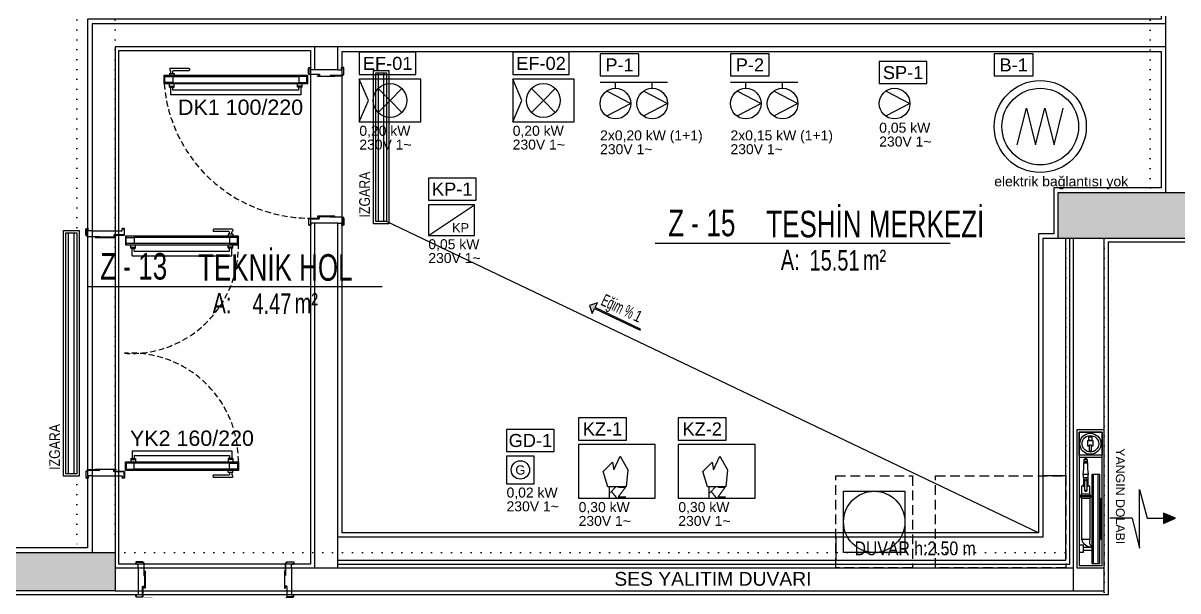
# Model space of a CAD drawing. Header units: inches. Extents: x 21 to 32698, y 13 to 3712.
# Drawn here: x 3937 to 4690, y 1862 to 2233 of the extents above; entities that cross this region are included whole.
import ezdxf
from ezdxf.enums import TextEntityAlignment as Align

# ---------------------------------------------------------------- set-up
doc = ezdxf.new("R2010")
doc.units = ezdxf.units.IN
doc.header["$MEASUREMENT"] = 0
doc.set_wipeout_variables(frame=1)
for name, pattern in [('( Hidden )', [0.375, 0.25, -0.125]), ('DOT', [6.35, 0, -6.35]), ('HIDDEN', [9.525, 6.35, -3.175])]:
    doc.linetypes.add(name, pattern=pattern)
for name, color, linetype in [('MEK-ELK-ETIKET', 7, 'Continuous'), ('MEK-ELK-GUC', 6, 'Continuous'), ('MEK-ELK-HVL', 3, 'Continuous'), ('MEK-ELK-ISITMA', 1, 'Continuous'), ('MEK-ELK-SIHHI', 140, 'Continuous')]:
    doc.layers.add(name, color=color, linetype=linetype)
for name, color, linetype, lineweight in [('Z_MİM_-KM-AREA-IDEN', 8, 'Continuous', 25), ('Z_MİM_-KM-BEAM-RAY', 8, 'DOT', 25), ('Z_MİM_-KM-CERAMIC-09', 8, 'Continuous', 25), ('Z_MİM_-KM-DOOR', 8, 'Continuous', 25), ('Z_MİM_-KM-DOOR-FRAM', 8, 'Continuous', 25), ('Z_MİM_-KM-DOOR-IDEN', 8, 'Continuous', 25), ('Z_MİM_-KM-DRAINER', 8, 'Continuous', 25), ('Z_MİM_-KM-FIRE-CABINET', 8, 'Continuous', 25), ('Z_MİM_-KM-Gor-25', 8, 'Continuous', 25), ('Z_MİM_-KM-IRON-05', 8, 'Continuous', 25), ('Z_MİM_-KM-IZO-THERMAL-ROCKWOOL', 8, 'BATTING', 25), ('Z_MİM_-KM-PATTERN-00', 8, 'Continuous', 25), ('Z_MİM_-KM-PATTERN-STRC', 8, 'Continuous', 25), ('Z_MİM_-KM-SHAFT', 8, 'Continuous', 25), ('Z_MİM_-KM-Silik tarama', 8, 'Continuous', 25), ('Z_MİM_-KM-STRC-CONCRETE', 8, 'Continuous', 25), ('Z_MİM_-KM-TEXT', 8, 'Continuous', 25), ('Z_MİM_-KM-TEXT-DETAIL', 8, 'Continuous', 25), ('Z_MİM_-KM-TEXT-DETL', 8, 'Continuous', 25), ('Z_MİM_-KM-WALL', 8, 'Continuous', 25), ('Z_MİM_-KM-WALL-PL', 8, 'Continuous', 25), ('Z_MİM_-KM-WALL-PLASTER', 8, 'Continuous', 25), ('Z_MİM_00', 8, 'Continuous', 25)]:
    doc.layers.add(name, color=color, linetype=linetype, lineweight=lineweight)
doc.layers.add('Z_MİM_-KM-WIPEOUT', color=8, linetype='Continuous', lineweight=25, plot=False)
doc.styles.add('-KM-OLCU', font='ARIALN.TTF')
doc.styles.add('AA', font='arial.ttf', dxfattribs={"height": 12})
doc.styles.add('Arial Narrow', font='ARIALN.TTF', dxfattribs={"height": 8})
doc.styles.add('Arial_4', font='arial.ttf', dxfattribs={"height": 10})
doc.styles.add('KAPI PENCERE YAZI 100', font='swiss.ttf', dxfattribs={"width": 0.7, "height": 12.5})
doc.styles.add('MAH', font='arial.ttf', dxfattribs={"width": 0.8, "height": 17.5})
doc.styles.add('MEK_ELK', font='arial.ttf')
doc.styles.add('STYLE1', font='arial.ttf', dxfattribs={"height": 1})
doc.linetypes.add('BATTING', pattern='A,0.00254,-2.54,[134,ltypeshp.shx,S=2.54,R=0,X=-2.54,Y=0],-5.08,[134,ltypeshp.shx,S=2.54,R=180,X=2.54,Y=0],-2.54', length=10.16254)
doc.linetypes.add('TRACKS', pattern='A,0.15,[130,ltypeshp.shx,S=0.25,R=0,X=0,Y=0],0.15', length=0.3)

# ---------------------------------------------------------------- blocks, each defined once
blk = doc.blocks.new('-KM_Kolon_ZK')
at = {"layer": 'Z_MİM_-KM-PATTERN-STRC'}
for points in [[(1280, 1140), (1365, 1140), (1365, 1110), (1280, 1110)], [(515, 905), (665, 905), (665, 880), (515, 880)]]:
    blk.add_hatch(color=256, dxfattribs=at).paths.add_polyline_path(points, flags=0)
at = {"layer": 'Z_MİM_-KM-STRC-CONCRETE'}
for points in [[(1280, 1140), (1365, 1140), (1365, 1110), (1280, 1110)], [(515, 905), (665, 905), (665, 880), (515, 880)]]:
    blk.add_lwpolyline(points, close=True, dxfattribs=at)
blk = doc.blocks.new('*U142')
at = {"layer": 'Z_MİM_-KM-IRON-05'}
for p, q in [((-47.7, 98.8), (-47.7, 31.44)), ((-43.6, 98.8), (-43.6, 31.44)), ((99.5, 98.8), (99.5, 31.44)), ((103.6, 98.8), (103.6, 31.44)), ((-52.98, 95.27), (-52.98, 83.19)), ((-52.58, 95.67), (-51.92, 95.67)), ((-51.52, 93.16), (-51.52, 83.16)), ((-49.7, 94.93), (-51.12, 94.93)), ((-49.7, 95.74), (-48.4, 95.74)), ((-49.7, 95.74), (-49.7, 92.72)), ((-49.7, 92.72), (-48.4, 92.72)), ((-41.4, 95.74), (-42.9, 95.74)), ((-41.4, 92.72), (-42.9, 92.72)), ((-41.4, 95.74), (-41.4, 92.72)), ((-40.59, 95.74), (-41.3, 95.74)), ((-40.59, 92.72), (-41.29, 92.72)), ((-40.59, 95.74), (-40.59, 92.72)), ((-35.7, 95), (-40.59, 95)), ((-38.7, 93.6), (-40.59, 93.6)), ((-38.7, 31.4), (-38.7, 93.6)), ((-35.7, 30), (-35.7, 95)), ((91.6, 30), (91.6, 95)), ((91.6, 95), (96.49, 95)), ((94.6, 31.4), (94.6, 93.6)), ((94.6, 93.6), (96.49, 93.6)), ((96.49, 95.74), (96.49, 92.72)), ((96.49, 95.74), (97.2, 95.74)), ((96.49, 92.72), (97.19, 92.72)), ((97.3, 95.74), (97.3, 92.72)), ((97.3, 95.74), (98.8, 95.74)), ((97.3, 92.72), (98.8, 92.72)), ((105.6, 95.74), (104.3, 95.74)), ((105.6, 92.72), (104.3, 92.72)), ((105.6, 95.74), (105.6, 92.72)), ((105.6, 94.93), (107.02, 94.93)), ((107.41, 93.16), (107.41, 83.16)), ((108.48, 95.67), (107.81, 95.67)), ((108.88, 95.27), (108.88, 83.19)), ((-52.58, 82.79), (-51.92, 82.79)), ((108.48, 82.79), (107.81, 82.79)), ((-41.4, 32.28), (-42.9, 32.28)), ((-41.4, 29.26), (-41.4, 32.28)), ((-40.59, 32.28), (-41.29, 32.28)), ((-40.59, 29.26), (-40.59, 32.28)), ((-38.7, 31.4), (-40.59, 31.4)), ((94.6, 31.4), (96.49, 31.4)), ((96.49, 29.26), (96.49, 32.28)), ((96.49, 32.28), (97.19, 32.28)), ((97.3, 29.26), (97.3, 32.28)), ((97.3, 32.28), (98.8, 32.28)), ((-41.4, 29.26), (-42.9, 29.26)), ((-40.59, 29.26), (-41.3, 29.26)), ((-35.7, 30), (-40.59, 30)), ((91.6, 30), (96.49, 30)), ((96.49, 29.26), (97.2, 29.26)), ((97.3, 29.26), (98.8, 29.26))]:
    blk.add_line(p, q, dxfattribs=at)
for points in [[(-43.6, 93.56), (-43.6, 98.8), (-47.7, 98.8), (-47.7, 93.56)], [(99.5, 93.56), (99.5, 98.8), (103.6, 98.8), (103.6, 93.56)]]:
    blk.add_lwpolyline(points, close=True, dxfattribs=at)
for points in [[(-49.7, 93.53), (-51.12, 93.53, 0.392814), (-51.52, 93.16)], [(105.6, 93.53), (107.02, 93.53, -0.392814), (107.41, 93.16)]]:
    blk.add_lwpolyline(points, format="xyb", dxfattribs=at)
for centre, start, end in [((-52.58, 95.27), 90, 180), ((-51.92, 95.27), 4.21769, 90), ((-51.12, 95.33), 184.21769, 270), ((107.02, 95.33), 270, 355.78231), ((107.81, 95.27), 90, 175.78231), ((108.48, 95.27), 0, 90), ((-52.58, 83.19), 180, 270), ((-51.92, 83.19), 270, 355.78231), ((107.81, 83.19), 184.21769, 270), ((108.48, 83.19), 270, 0)]:
    blk.add_arc(centre, 0.4, start, end, dxfattribs=at)
at = {"layer": 'Z_MİM_-KM-DOOR-IDEN', "color": 7, "insert": (88.48, 28.66, 0), "char_height": 10, "width": 89.0583, "attachment_point": 7, "rotation": 90, "style": 'STYLE1'}
blk.add_mtext('YK2 160/220', dxfattribs=at)
blk.add_wipeout([(-52.05, 24.1), (107.95, 24.1), (107.95, 0.87), (-52.05, 0.87)])
at = {"layer": 'Z_MİM_-KM-DOOR'}
for points in [[(-47.85, 19.1, -1.015743), (-47.75, 19.1), (-47.75, 6.17, -1.000002), (-47.85, 6.17), (-47.85, 7.22), (-48.05, 7.22), (-48.05, 6.12, 0.414214), (-47.85, 5.92), (-47.75, 5.92, 0.414214), (-47.55, 6.12), (-47.55, 19.15, 0.414214), (-47.75, 19.35), (-47.85, 19.35, 0.414214), (-48.05, 19.15), (-48.05, 18.35, -0.414214), (-48.15, 18.25), (-48.95, 18.25, -0.414214), (-49.05, 18.35), (-49.05, 24.75, 0.414214), (-49.35, 25.05), (-53.15, 25.05, 0.414214), (-53.55, 24.65), (-53.55, 23.55), (-53.35, 23.55), (-53.35, 24.65, -0.414214), (-53.15, 24.85), (-49.35, 24.85, -0.414214), (-49.25, 24.75), (-49.25, 18.35, 0.414214), (-48.95, 18.05), (-48.15, 18.05, 0.414214), (-47.85, 18.35)], [(103.75, 19.1, 1.015743), (103.65, 19.1), (103.65, 6.17, 1.000002), (103.75, 6.17), (103.75, 7.22), (103.95, 7.22), (103.95, 6.12, -0.414214), (103.75, 5.92), (103.65, 5.92, -0.414214), (103.45, 6.12), (103.45, 19.15, -0.414214), (103.65, 19.35), (103.75, 19.35, -0.414214), (103.95, 19.15), (103.95, 18.35, 0.414214), (104.05, 18.25), (104.85, 18.25, 0.414214), (104.95, 18.35), (104.95, 24.75, -0.414214), (105.25, 25.05), (109.05, 25.05, -0.414214), (109.45, 24.65), (109.45, 23.55), (109.25, 23.55), (109.25, 24.65, 0.414214), (109.05, 24.85), (105.25, 24.85, 0.414214), (105.15, 24.75), (105.15, 18.35, -0.414214), (104.85, 18.05), (104.05, 18.05, -0.414214), (103.75, 18.35)]]:
    blk.add_lwpolyline(points, format="xyb", close=True, dxfattribs=at)
for points in [[(-48.25, 8.92), (-48.05, 8.92), (-48.05, 0.92), (-49.05, -0.08), (-53.15, -0.08, -0.414214), (-53.55, 0.32), (-53.55, 1.42), (-53.35, 1.42), (-53.35, 0.32, 0.414214), (-53.15, 0.12), (-49.13, 0.12), (-48.25, 1.01), (-48.25, 8.92)], [(104.15, 8.92), (103.95, 8.92), (103.95, 0.92), (104.95, -0.08), (109.05, -0.08, 0.414214), (109.45, 0.32), (109.45, 1.42), (109.25, 1.42), (109.25, 0.32, -0.414214), (109.05, 0.12), (105.03, 0.12), (104.15, 1.01), (104.15, 8.92)]]:
    blk.add_lwpolyline(points, format="xyb", dxfattribs=at)
at = {"layer": 'Z_MİM_-KM-DOOR-FRAM', "linetype": '( Hidden )', "ltscale": 15}
for centre, start, end in [((-41.87, 29.35), 356.47201, 90.84203), ((97.77, 29.35), 89.15797, 183.52799)]:
    blk.add_arc(centre, 69.95, start, end, dxfattribs=at)
at = {"layer": 'Z_MİM_-KM-IRON-05'}
for p, q in [((-43.1, 26.2), (-48.2, 26.2)), ((99, 26.2), (104.1, 26.2))]:
    blk.add_line(p, q, dxfattribs=at)
for points in [[(-48.4, 99.3), (-48.4, 25.7), (-42.9, 25.7), (-42.9, 99.3)], [(104.3, 99.3), (104.3, 25.7), (98.8, 25.7), (98.8, 99.3)], [(-43.6, 31.44), (-43.6, 26.2), (-47.7, 26.2), (-47.7, 31.44)], [(99.5, 31.44), (99.5, 26.2), (103.6, 26.2), (103.6, 31.44)]]:
    blk.add_lwpolyline(points, close=True, dxfattribs=at)
at = {"layer": 'Z_MİM_-KM-WALL'}
for p, q in [((-52.05, 3.92), (-52.05, 21.05)), ((107.95, 3.92), (107.95, 21.05))]:
    blk.add_line(p, q, dxfattribs=at)
at = {"layer": 'Z_MİM_-KM-WALL-PLASTER'}
for points in [[(-52.05, 21.05), (-52.05, 23.55), (-53.45, 23.55)], [(107.95, 21.05), (107.95, 23.55), (109.35, 23.55)], [(-52.05, 3.92), (-52.05, 1.42), (-53.45, 1.42)], [(107.95, 3.92), (107.95, 1.42), (109.35, 1.42)]]:
    blk.add_lwpolyline(points, dxfattribs=at)
blk = doc.blocks.new('*U155')
at = {"layer": 'Z_MİM_-KM-IRON-05'}
for p, q in [((12.3, -91.7), (12.3, -4.34)), ((16.4, -91.7), (16.4, -4.34)), ((18.6, -2.16), (17.1, -2.16)), ((18.6, -5.19), (17.1, -5.19)), ((18.6, -2.16), (18.6, -5.19)), ((19.41, -2.16), (18.7, -2.16)), ((19.41, -5.19), (18.71, -5.19)), ((19.41, -2.16), (19.41, -5.19)), ((24.3, -2.9), (19.41, -2.9)), ((21.3, -4.3), (19.41, -4.3)), ((21.3, -4.3), (21.3, -86.5)), ((24.3, -2.9), (24.3, -87.9)), ((7.02, -88.17), (7.02, -76.09)), ((7.42, -75.69), (8.08, -75.69)), ((8.48, -86.06), (8.48, -76.06)), ((7.42, -88.57), (8.08, -88.57)), ((10.3, -87.83), (8.88, -87.83)), ((10.3, -85.62), (11.6, -85.62)), ((10.3, -88.64), (10.3, -85.62)), ((10.3, -88.64), (11.6, -88.64)), ((18.6, -85.62), (17.1, -85.62)), ((18.6, -88.64), (17.1, -88.64)), ((18.6, -88.64), (18.6, -85.62)), ((19.41, -88.64), (18.7, -88.64)), ((19.41, -85.62), (18.71, -85.62)), ((19.41, -88.64), (19.41, -85.62)), ((21.3, -86.5), (19.41, -86.5)), ((24.3, -87.9), (19.41, -87.9)), ((16.9, -91.7), (11.8, -91.7))]:
    blk.add_line(p, q, dxfattribs=at)
blk.add_lwpolyline([(10.3, -86.43), (8.88, -86.43, -0.392814), (8.48, -86.06)], format="xyb", dxfattribs=at)
for points in [[(16.4, -86.46), (16.4, -91.7), (12.3, -91.7), (12.3, -86.46)], [(16.34, -86.52), (16.34, -91.64), (12.36, -91.64), (12.36, -86.52)]]:
    blk.add_lwpolyline(points, close=True, dxfattribs=at)
for centre, start, end in [((7.42, -76.09), 90, 180), ((8.08, -76.09), 4.21769, 90), ((7.42, -88.17), 180, 270), ((8.08, -88.17), 270, 355.78231), ((8.88, -88.23), 90, 175.78231)]:
    blk.add_arc(centre, 0.4, start, end, dxfattribs=at)
at = {"layer": 'Z_MİM_-KM-DOOR-IDEN', "color": 7, "insert": (27.42, -1.56, 0), "char_height": 10, "width": 89.9901, "attachment_point": 3, "rotation": 90, "style": 'STYLE1'}
blk.add_mtext('DK1 100/220', dxfattribs=at)
blk.add_wipeout([(107.95, 3), (7.95, 3), (7.95, 24.1), (107.95, 24.1)])
at = {"layer": 'Z_MİM_-KM-DOOR'}
for points in [[(11.75, 16.05), (11.95, 16.05), (11.95, 24.05), (10.95, 25.05), (6.85, 25.05, 0.414214), (6.45, 24.65), (6.45, 23.55), (6.65, 23.55), (6.65, 24.65, -0.414214), (6.85, 24.85), (10.87, 24.85), (11.75, 23.97), (11.75, 16.05)], [(104.15, 16.05), (103.95, 16.05), (103.95, 24.05), (104.95, 25.05), (109.05, 25.05, -0.414214), (109.45, 24.65), (109.45, 23.55), (109.25, 23.55), (109.25, 24.65, 0.414214), (109.05, 24.85), (105.03, 24.85), (104.15, 23.97), (104.15, 16.05)]]:
    blk.add_lwpolyline(points, format="xyb", dxfattribs=at)
for points in [[(12.15, 8, 1.015743), (12.25, 8), (12.25, 18.8, 1.000002), (12.15, 18.8), (12.15, 17.75), (11.95, 17.75), (11.95, 18.85, -0.414214), (12.15, 19.05), (12.25, 19.05, -0.414214), (12.45, 18.85), (12.45, 7.95, -0.414214), (12.25, 7.75), (12.15, 7.75, -0.414214), (11.95, 7.95), (11.95, 8.75, 0.414214), (11.85, 8.85), (11.05, 8.85, 0.414214), (10.95, 8.75), (10.95, 2.35, -0.414214), (10.65, 2.05), (6.85, 2.05, -0.414214), (6.45, 2.45), (6.45, 3.55), (6.65, 3.55), (6.65, 2.45, 0.414214), (6.85, 2.25), (10.65, 2.25, 0.414214), (10.75, 2.35), (10.75, 8.75, -0.414214), (11.05, 9.05), (11.85, 9.05, -0.414214), (12.15, 8.75)], [(103.75, 8, -1.015743), (103.65, 8), (103.65, 18.8, -1.000002), (103.75, 18.8), (103.75, 17.75), (103.95, 17.75), (103.95, 18.85, 0.414214), (103.75, 19.05), (103.65, 19.05, 0.414214), (103.45, 18.85), (103.45, 7.95, 0.414214), (103.65, 7.75), (103.75, 7.75, 0.414214), (103.95, 7.95), (103.95, 8.75, -0.414214), (104.05, 8.85), (104.85, 8.85, -0.414214), (104.95, 8.75), (104.95, 2.35, 0.414214), (105.25, 2.05), (109.05, 2.05, 0.414214), (109.45, 2.45), (109.45, 3.55), (109.25, 3.55), (109.25, 2.45, -0.414214), (109.05, 2.25), (105.25, 2.25, -0.414214), (105.15, 2.35), (105.15, 8.75, 0.414214), (104.85, 9.05), (104.05, 9.05, 0.414214), (103.75, 8.75)]]:
    blk.add_lwpolyline(points, format="xyb", close=True, dxfattribs=at)
at = {"layer": 'Z_MİM_-KM-DOOR-FRAM', "linetype": '( Hidden )', "ltscale": 15}
blk.add_arc((9.53, 2.72), 95.22, 274.56126, 359.59578, dxfattribs=at)
at = {"layer": 'Z_MİM_-KM-IRON-05'}
blk.add_line((16.9, 0.9), (11.8, 0.9), dxfattribs=at)
for points in [[(11.6, -92.2), (11.6, 1.4), (17.1, 1.4), (17.1, -92.2)], [(16.9, 1.2), (16.9, -92), (11.8, -92), (11.8, 1.2)], [(16.4, -4.34), (16.4, 0.9), (12.3, 0.9), (12.3, -4.34)], [(16.34, -4.28), (16.34, 0.84), (12.36, 0.84), (12.36, -4.28)]]:
    blk.add_lwpolyline(points, close=True, dxfattribs=at)
at = {"layer": 'Z_MİM_-KM-WALL'}
for p, q in [((7.95, 21.05), (7.95, 6.05)), ((107.95, 21.05), (107.95, 6.05))]:
    blk.add_line(p, q, dxfattribs=at)
at = {"layer": 'Z_MİM_-KM-WALL-PLASTER'}
for points in [[(7.95, 21.05), (7.95, 23.55), (6.55, 23.55)], [(107.95, 21.05), (107.95, 23.55), (109.35, 23.55)], [(7.95, 6.05), (7.95, 3.55), (6.55, 3.55)], [(107.95, 6.05), (107.95, 3.55), (109.35, 3.55)]]:
    blk.add_lwpolyline(points, dxfattribs=at)
blk = doc.blocks.new('-KM_Baca_40_40')
at = {"layer": 'Z_MİM_-KM-SHAFT'}
blk.add_lwpolyline([(13341.22, 2232.49), (13381.22, 2232.49), (13381.22, 2192.49), (13341.22, 2192.49)], close=True, dxfattribs=at)
blk.add_circle((13361.22, 2212.49), 20, dxfattribs=at)
blk = doc.blocks.new('*U186')
for p, q in [((596974.52, -18025.15), (596971.29, -18033.11)), ((596977.99, -18033.11), (596974.52, -18025.15)), ((596971.29, -18033.11), (596977.99, -18033.11)), ((596974.52, -18043.65), (596974.52, -18028.45)), ((596955.96, -18048.55), (596974.52, -18043.65)), ((596994.07, -18048.55), (596955.96, -18048.55)), ((596974.52, -18053.37), (596994.07, -18048.55))]:
    blk.add_line(p, q)
blk.add_solid([(596977.99, -18033.11), (596974.52, -18025.15), (596971.29, -18033.11)])
blk.add_wipeout([(596917.02, -18089.6), (597007.02, -18089.6), (597007.02, -18071.6), (597007.02, -18066.6), (596917.02, -18066.6)]).dxf.layer = 'Z_MİM_-KM-WIPEOUT'
at = {"layer": 'Z_MİM_-KM-TEXT-DETAIL', "color": 7, "style": 'KAPI PENCERE YAZI 100'}
blk.add_text('YANGIN DOLABI', height=5.76, dxfattribs=at).set_placement((596960.27, -18061.17), align=Align.MIDDLE_CENTER)
blk.add_wipeout([(596917.02, -18089.6), (597007.02, -18089.6), (597007.02, -18071.6), (596917.02, -18071.6)]).dxf.layer = 'Z_MİM_-KM-WIPEOUT'
for p, q in [((596974.52, -18053.37), (596974.52, -18067.89)), ((597004.2, -18075.6), (596946.05, -18075.6)), ((597004.2, -18078.6), (596946.05, -18078.6)), ((596935.65, -18083.19), (596935.65, -18084.31)), ((596935.94, -18083.19), (596935.65, -18083.19)), ((596935.65, -18084.31), (596935.94, -18084.31)), ((596935.94, -18083.19), (596936.58, -18082.51)), ((596935.94, -18084.31), (596935.94, -18083.19)), ((596936.58, -18084.99), (596935.94, -18084.31)), ((596936.58, -18082.51), (596936.58, -18084.99)), ((596937.85, -18082.51), (596936.58, -18082.51)), ((596936.58, -18084.99), (596937.85, -18084.99)), ((596937.85, -18084.99), (596937.85, -18082.51)), ((596937.85, -18082.51), (596937.85, -18084.99)), ((596938.47, -18082.51), (596937.85, -18082.51)), ((596937.85, -18084.99), (596938.47, -18084.99)), ((596938.47, -18084.99), (596938.47, -18082.51)), ((596946.12, -18082.03), (596946.12, -18085.47)), ((596947.97, -18082.03), (596946.12, -18082.03)), ((596946.12, -18085.47), (596947.97, -18085.47)), ((596947.97, -18085.47), (596947.97, -18082.03)), ((596947.97, -18082.43), (596952.32, -18082.43)), ((596947.97, -18085.07), (596952.32, -18085.07)), ((596949.58, -18083.07), (596956.21, -18083.07)), ((596956.21, -18084.29), (596949.58, -18084.29)), ((596953.6, -18082.03), (596952.32, -18082.03)), ((596952.32, -18082.03), (596952.32, -18083.07)), ((596952.32, -18084.29), (596952.32, -18085.47)), ((596952.32, -18085.47), (596953.6, -18085.47)), ((596958.74, -18081.05), (596953.6, -18081.05)), ((596953.6, -18081.05), (596953.6, -18083.07)), ((596953.6, -18083.07), (596953.6, -18082.03)), ((596953.6, -18085.47), (596953.6, -18084.29)), ((596953.6, -18084.29), (596953.6, -18086.45)), ((596953.6, -18086.45), (596958.74, -18086.45)), ((596959.98, -18080.44), (596958.74, -18081.05)), ((596958.74, -18086.45), (596958.74, -18081.05)), ((596959.98, -18087.06), (596958.74, -18086.45)), ((596960.48, -18080.44), (596959.98, -18080.44)), ((596959.98, -18080.44), (596959.98, -18087.06)), ((596960.48, -18080.44), (596961.72, -18081.05)), ((596960.48, -18087.06), (596960.48, -18080.44)), ((596961.72, -18086.45), (596960.48, -18087.06)), ((596961.72, -18081.05), (596988.24, -18081.05)), ((596961.72, -18081.05), (596961.72, -18086.45)), ((596961.72, -18086.45), (596988.24, -18086.45)), ((596988.24, -18086.45), (596988.24, -18081.05)), ((596993.51, -18085.18), (596993.51, -18079.7)), ((596995.51, -18085.18), (596995.51, -18079.7)), ((596959.98, -18087.06), (596960.48, -18087.06))]:
    blk.add_line(p, q)
for points in [[(596917.02, -18089.6), (597007.02, -18089.6), (597007.02, -18071.6), (596917.02, -18071.6)], [(596918.52, -18088.1), (597005.52, -18088.1), (597005.52, -18073.1), (596918.52, -18073.1)], [(596933.52, -18088.1), (596918.52, -18088.1), (596918.52, -18073.1), (596933.52, -18073.1)], [(597004.2, -18074.5), (596946.05, -18074.5), (596946.05, -18079.7), (597004.2, -18079.7)], [(596988.21, -18073.61), (596962.04, -18073.61), (596962.04, -18074.5), (596988.21, -18074.5)], [(596921.44, -18079.68), (596923.85, -18079.68), (596923.85, -18081.64), (596921.44, -18081.64)], [(596926.8, -18080.16), (596930.81, -18080.16), (596930.81, -18081.16), (596926.8, -18081.16)], [(596996.82, -18085.18), (596992.2, -18085.18), (596992.2, -18088.1), (596996.82, -18088.1)]]:
    blk.add_lwpolyline(points, close=True)
for points in [[(596927.7, -18081.16), (596927.7, -18082.25), (596923.85, -18082.25), (596923.85, -18079.07), (596927.7, -18079.07), (596927.7, -18080.16)], [(596935.02, -18073.1), (596935.02, -18088.1)]]:
    blk.add_lwpolyline(points)
for centre, radius in [((596926.03, -18080.66), 6.89), ((596926.03, -18080.66), 5.39), ((596949.58, -18083.68), 0.606)]:
    blk.add_circle(centre, radius)
for centre, radius, start, end in [((596940.58, -18054.92), 27.67, 265.63497, 281.55371), ((596940.58, -18112.58), 27.67, 78.44629, 94.36503), ((596956.21, -18083.68), 0.894, 222.66306, 137.33694), ((596956.21, -18083.68), 0.606, 270, 90), ((596986.35, -18079.55), 7.16, 285.30915, 358.78139), ((596989.86, -18076.4), 4.92, 250.78023, 317.83053)]:
    blk.add_arc(centre, radius, start, end)
blk = doc.blocks.new('-KM_Kiriş İzi_ZK')
at = {"layer": 'Z_MİM_-KM-BEAM-RAY'}
for p, q in [((640, 1575), (640, 905)), ((665, 1575), (665, 905)), ((1340, 1420), (1340, 1140)), ((1285, 1110), (1285, 905)), ((1310, 1110), (1310, 880)), ((665, 905), (1285, 905)), ((1310, 905), (1310, 680))]:
    blk.add_line(p, q, dxfattribs=at)
blk = doc.blocks.new('*U121')
blk.add_line((0, 0), (192.45, 0))
at = {"color": 7, "style": 'MAH', "width": 0.6}
blk.add_text('-', height=17.07, dxfattribs=at).set_placement((25.99, 13.11), align=Align.MIDDLE_CENTER)
at = {"color": 7, "style": 'Arial_4', "width": 0.7}
for s, p in [('A:', (81.91, -17.69)), ('m² ', (135.42, -17.69))]:
    blk.add_text(s, height=13.333, dxfattribs=at).set_placement(p)
for tag, p in [('K', (8.57, 13.11)), ('00', (33.43, 13.11)), ('MAHALADI', (72.42, 12.35))]:
    blk.add_attdef(tag, text='', height=17.33, dxfattribs=at).set_placement(p, align=Align.MIDDLE_LEFT)
blk.add_attdef('27.00', text='', height=13.33, dxfattribs=at).set_placement((133.25, -11.29), align=Align.MIDDLE_RIGHT)
blk = doc.blocks.new('*U240')
blk.add_wipeout([(0, 10), (160.22, 10), (160.22, 0), (0, 0)])
at = {"layer": 'Z_MİM_-KM-DRAINER'}
blk.add_lwpolyline([(160.22, 10), (160.22, 0), (0, 0), (0, 10)], close=True, dxfattribs=at)
at = {"layer": 'Z_MİM_-KM-Silik tarama', "linetype": 'TRACKS', "ltscale": 5}
for p, q in [((1.5, 6.75), (158.72, 6.75)), ((1.5, 3.25), (158.72, 3.25))]:
    blk.add_line(p, q, dxfattribs=at)
at = {"layer": 'Z_MİM_-KM-Silik tarama'}
blk.add_lwpolyline([(158.72, 8.5), (158.72, 1.5), (1.5, 1.5), (1.5, 8.5)], close=True, dxfattribs=at)
at = {"layer": 'Z_MİM_-KM-TEXT-DETAIL', "color": 7, "insert": (4.2, 19.4), "char_height": 7, "attachment_point": 1, "style": '-KM-OLCU'}
blk.add_mtext_dynamic_manual_height_columns('IZGARA', width=8.0843, gutter_width=12.5, heights=[0], dxfattribs=at)
blk = doc.blocks.new('*U241')
blk.add_wipeout([(0, 10), (100, 10), (100, 0), (0, 0)])
at = {"layer": 'Z_MİM_-KM-DRAINER'}
blk.add_lwpolyline([(100, 10), (100, 0), (0, 0), (0, 10)], close=True, dxfattribs=at)
at = {"layer": 'Z_MİM_-KM-Silik tarama', "linetype": 'TRACKS', "ltscale": 5}
for p, q in [((1.5, 6.75), (98.5, 6.75)), ((1.5, 3.25), (98.5, 3.25))]:
    blk.add_line(p, q, dxfattribs=at)
at = {"layer": 'Z_MİM_-KM-Silik tarama'}
blk.add_lwpolyline([(98.5, 8.5), (98.5, 1.5), (1.5, 1.5), (1.5, 8.5)], close=True, dxfattribs=at)
at = {"layer": 'Z_MİM_-KM-TEXT-DETAIL', "color": 7, "insert": (4.2, 19.4), "char_height": 7, "attachment_point": 1, "style": '-KM-OLCU'}
blk.add_mtext_dynamic_manual_height_columns('IZGARA', width=8.0843, gutter_width=12.5, heights=[0], dxfattribs=at)
blk = doc.blocks.new('*U242')
at = {"layer": 'Z_MİM_-KM-PATTERN-00'}
h = blk.add_hatch(color=256, dxfattribs=at)
h.dxf.hatch_style = 1
h.paths.add_polyline_path([(67.95, -22.23), (67.46, -16.68), (65.16, -19.42), (40.01, 1.68), (39.55, 1.13), (64.7, -19.97), (62.4, -22.71)])
at = {"linetype": 'Continuous'}
blk.add_lwpolyline([(67.95, -22.23), (67.46, -16.68), (65.16, -19.42), (40.01, 1.68), (39.55, 1.13), (64.7, -19.97), (62.4, -22.71)], close=True, dxfattribs=at)
at = {"color": 7, "style": '-KM-OLCU'}
blk.add_attdef('E', (43.11, -6.25), '', height=7.5, rotation=140, dxfattribs=at)
at = {"layer": 'Z_MİM_-KM-TEXT', "color": 7, "style": 'Arial Narrow', "width": 0.7}
blk.add_text('Eğim %%%', height=8, rotation=140, dxfattribs=at).set_placement((61.12, -21.09))
blk = doc.blocks.new('-KM_Ses Yalıtım Duvarı')
at = {"layer": 'Z_MİM_-KM-TEXT-DETAIL', "color": 7, "style": 'AA'}
blk.add_text('SES YALITIM DUVARI', height=9, dxfattribs=at).set_placement((0.02, 2.65))
blk = doc.blocks.new('MEK_KAZAN')
for points in [[(-25, -17.5), (25, -17.5), (25, 17.5), (-25, 17.5)], [(-6, -10), (-9, 0), (-3, 6), (-2, 1), (2, 10), (7, 1), (6, -10)]]:
    blk.add_lwpolyline(points, close=True)
at = {"style": 'MEK_ELK'}
blk.add_text('KZ', height=7, dxfattribs=at).set_placement((0, -13.5), align=Align.MIDDLE_CENTER)
blk = doc.blocks.new('MEK_PANEL')
blk.add_line((-15, -10), (15, 10))
blk.add_lwpolyline([(-15, -10), (15, -10), (15, 10), (-15, 10)], close=True)
at = {"style": 'MEK_ELK'}
blk.add_text('KP', height=6, dxfattribs=at).set_placement((6, -5), align=Align.MIDDLE_CENTER)
blk = doc.blocks.new('MEK_POMPA2')
for p, q in [((-22, 14), (22, 14)), ((-12, 10), (-12, 14)), ((12, 10), (12, 14))]:
    blk.add_line(p, q)
for points in [[(-17.5, 8), (-2, 0), (-17.5, -8)], [(6.5, 8), (22, 0), (6.5, -8)]]:
    blk.add_lwpolyline(points)
for centre in [(-12, 0), (12, 0)]:
    blk.add_circle(centre, 10)
blk = doc.blocks.new('MEK_POMPA')
blk.add_lwpolyline([(-5.5, 8), (10, 0), (-5.5, -8)])
blk.add_circle((0, 0), 10)
blk = doc.blocks.new('MEK_BOYLER')
blk.add_lwpolyline([(-15, -12), (-9, 12), (-3, -12), (3, 12), (9, -12), (15, 12)])
for radius in [30, 25]:
    blk.add_circle((0, 0), radius)
blk = doc.blocks.new('MEK_GAZ')
blk.add_lwpolyline([(-9, -9), (9, -9), (9, 9), (-9, 9)], close=True)
blk.add_circle((0, 0), 6)
at = {"style": 'MEK_ELK'}
blk.add_text('G', height=6, dxfattribs=at).set_placement((0, 0), align=Align.MIDDLE_CENTER)
blk = doc.blocks.new('MEK_FAN')
for p, q in [((-14, 0), (-20, 14)), ((0, 0), (-7.78, 7.78)), ((0, 0), (7.78, 7.78)), ((-20, -14), (-14, 0)), ((0, 0), (-7.78, -7.78)), ((0, 0), (7.78, -7.78))]:
    blk.add_line(p, q)
blk.add_lwpolyline([(-20, -14), (20, -14), (20, 14), (-20, 14)], close=True)
blk.add_circle((0, 0), 11)

msp = doc.modelspace()

# ---------------------------------------------------------------- linework, layer by layer
at = {"layer": 'MEK-ELK-HVL'}
msp.add_lwpolyline([(4256, 2199), (4292.9, 2199), (4292.9, 2213.45), (4256, 2213.45)], close=True, dxfattribs=at)
at = {"layer": 'MEK-ELK-ISITMA'}
for points in [[(4313, 2198), (4338.34, 2198), (4338.34, 2212.45), (4313, 2212.45)], [(4398, 2198), (4423.34, 2198), (4423.34, 2212.45), (4398, 2212.45)], [(4201, 2117), (4232.12, 2117), (4232.12, 2131.45), (4201, 2131.45)], [(4299, 1960.5), (4330.12, 1960.5), (4330.12, 1974.95), (4299, 1974.95)], [(4364, 1960.5), (4395.12, 1960.5), (4395.12, 1974.95), (4364, 1974.95)], [(4252, 1953), (4283.12, 1953), (4283.12, 1967.45), (4252, 1967.45)]]:
    msp.add_lwpolyline(points, close=True, dxfattribs=at)
at = {"layer": 'MEK-ELK-SIHHI'}
for points in [[(4495, 2193), (4526.12, 2193), (4526.12, 2207.45), (4495, 2207.45)], [(4570, 2198), (4595.34, 2198), (4595.34, 2212.45), (4570, 2212.45)]]:
    msp.add_lwpolyline(points, close=True, dxfattribs=at)
at = {"layer": 'Z_MİM_-KM-Gor-25'}
msp.add_lwpolyline([(4616.76, 1937.08), (4601.76, 1937.08), (4601.76, 1897.08), (4466.76, 1897.08), (4466.76, 1882.08)], dxfattribs=at)
at = {"layer": 'Z_MİM_-KM-IZO-THERMAL-ROCKWOOL', "ltscale": 0.16}
for p, q in [((4619.26, 1879.58), (4619.26, 2092.08)), ((4141.76, 1879.58), (4619.26, 1879.58))]:
    msp.add_line(p, q, dxfattribs=at)
at = {"layer": 'Z_MİM_-KM-SHAFT', "linetype": 'HIDDEN'}
for points in [[(4466.76, 1937.08), (4516.76, 1937.08), (4516.76, 1877.08), (4466.76, 1877.08)], [(4531.76, 1937.08), (4616.76, 1937.08), (4616.76, 1877.08), (4531.76, 1877.08)]]:
    msp.add_lwpolyline(points, close=True, dxfattribs=at)
at = {"layer": 'Z_MİM_-KM-WALL'}
for p, q in [((4616.76, 1882.08), (4616.76, 2092.08)), ((4141.76, 1882.08), (4616.76, 1882.08))]:
    msp.add_line(p, q, dxfattribs=at)
for points in [[(4611.76, 2092.08), (4601.76, 2092.08), (4601.76, 1937.08)], [(4466.76, 1897.08), (4141.76, 1897.08)]]:
    msp.add_lwpolyline(points, dxfattribs=at)
at = {"layer": 'Z_MİM_-KM-WALL-PL'}
for p, q in [((4681.76, 2402.08), (4681.76, 2122.08)), ((4681.76, 2232.08), (3981.76, 2232.08)), ((4681.76, 2217.08), (3996.76, 2217.08)), ((4126.76, 2217.08), (4126.76, 1877.08)), ((4141.76, 2217.08), (4141.76, 1877.08))]:
    msp.add_line(p, q, dxfattribs=at)

# ---------------------------------------------------------------- block references
at = {"layer": 'MEK-ELK-HVL'}
msp.add_blockref('MEK_FAN', (4276, 2182), dxfattribs=at)
at = {"layer": 'MEK-ELK-ISITMA'}
for name, p in [('MEK_POMPA2', (4335, 2180)), ('MEK_POMPA2', (4420, 2180)), ('MEK_PANEL', (4216, 2104)), ('MEK_KAZAN', (4324, 1940)), ('MEK_KAZAN', (4389, 1940)), ('MEK_GAZ', (4261, 1941))]:
    msp.add_blockref(name, p, dxfattribs=at)
at = {"layer": 'MEK-ELK-SIHHI'}
for name, p in [('MEK_BOYLER', (4600, 2165)), ('MEK_POMPA', (4505, 2180))]:
    msp.add_blockref(name, p, dxfattribs=at)
at = {"layer": 'Z_MİM_-KM-AREA-IDEN'}
msp.add_blockref('*U121', (4348.91, 2089.03), dxfattribs=at).add_auto_attribs({'27.00': '15.51', '00': '15', 'K': 'Z', 'MAHALADI': 'TESHİN MERKEZİ'})
at = {"layer": 'Z_MİM_-KM-SHAFT', "rotation": 180}
msp.add_blockref('-KM_Baca_40_40', (17852.97, 4119.57), dxfattribs=at)
at = {"layer": 'Z_MİM_-KM-STRC-CONCRETE'}
msp.add_blockref('-KM_Kolon_ZK', (3331.76, 982.08), dxfattribs=at)
at = {"layer": 'Z_MİM_00', "rotation": 194.4735956403084}
msp.add_blockref('*U242', (4377.35, 2043.71), dxfattribs=at).add_auto_attribs({'E': '1'})
at = {"layer": 'Z_MİM_00'}
msp.add_blockref('-KM_Ses Yalıtım Duvarı', (4322.26, 1862.8), dxfattribs=at)

# ---------------------------------------------------------------- texts
at = {"layer": 'MEK-ELK-ETIKET', "style": 'MEK_ELK'}
for s, p in [('EF-02', (4274.45, 2206.22)), ('P-1', (4325.67, 2205.22)), ('P-2', (4410.67, 2205.22)), ('B-1', (4582.67, 2205.22)), ('SP-1', (4510.56, 2200.22)), ('KP-1', (4216.56, 2124.22)), ('KZ-1', (4314.56, 1967.72)), ('KZ-2', (4379.56, 1967.72)), ('GD-1', (4267.56, 1960.22))]:
    msp.add_text(s, height=8.5, dxfattribs=at).set_placement(p, align=Align.MIDDLE_CENTER)
at = {"layer": 'MEK-ELK-GUC', "style": 'MEK_ELK'}
for s, p in [('0,20 kW', (4256, 2159)), ('2x0,20 kW (1+1)', (4313, 2156)), ('2x0,15 kW (1+1)', (4398, 2156)), ('0,05 kW', (4495, 2161)), ('230V 1~', (4256, 2150)), ('230V 1~', (4313, 2147)), ('230V 1~', (4398, 2147)), ('230V 1~', (4495, 2152)), ('elektrik bağlantısı yok', (4570, 2126)), ('0,05 kW', (4201, 2085)), ('230V 1~', (4201, 2076)), ('0,02 kW', (4252, 1923)), ('230V 1~', (4252, 1914)), ('0,30 kW', (4299, 1913.5)), ('0,30 kW', (4364, 1913.5)), ('230V 1~', (4299, 1904.5)), ('230V 1~', (4364, 1904.5))]:
    msp.add_text(s, height=6.5, dxfattribs=at).set_placement(p)
at = {"layer": 'Z_MİM_-KM-TEXT-DETL', "color": 7, "insert": (4518.43, 1889.77), "char_height": 9, "width": 156.214, "attachment_point": 5, "style": '-KM-OLCU'}
msp.add_mtext('DUVAR h:2.50 m', dxfattribs=at)

# ---------------------------------------------------------------- next in the draw order: block references
at = {"layer": 'Z_MİM_-KM-DOOR', "rotation": 270}
msp.add_blockref('*U142', (3977.83, 2045.03), dxfattribs=at)
at = {"layer": 'Z_MİM_-KM-DOOR'}
msp.add_blockref('*U155', (4003.81, 1856.04), dxfattribs=at)
at = {"layer": 'Z_MİM_-KM-FIRE-CABINET', "rotation": 270}
msp.add_blockref('*U186', (22713.36, 598884.11), dxfattribs=at)

# ---------------------------------------------------------------- next in the draw order: linework, layer by layer
at = {"layer": 'Z_MİM_-KM-WALL'}
for p, q in [((4621.76, 1862.08), (4621.76, 2092.08)), ((4641.76, 1862.08), (4641.76, 2092.08)), ((3996.76, 1877.08), (4621.76, 1877.08)), ((3996.76, 1862.08), (4641.76, 1862.08))]:
    msp.add_line(p, q, dxfattribs=at)
at = {"layer": 'Z_MİM_-KM-WALL-PL'}
for p, q in [((3981.76, 2232.08), (3981.76, 1887.08)), ((3996.76, 2217.08), (3996.76, 1887.08))]:
    msp.add_line(p, q, dxfattribs=at)

# ---------------------------------------------------------------- next in the draw order: block references
at = {"layer": 'Z_MİM_-KM-AREA-IDEN'}
msp.add_blockref('*U121', (3978.43, 2060.75), dxfattribs=at).add_auto_attribs({'27.00': '4.47', '00': '13', 'K': 'Z', 'MAHALADI': 'TEKNİK HOL'})
at = {"layer": 'Z_MİM_-KM-DOOR', "rotation": 270}
msp.add_blockref('*U155', (4120.91, 2210.03), dxfattribs=at)

# ---------------------------------------------------------------- next in the draw order: linework, layer by layer
at = {"layer": 'Z_MİM_-KM-CERAMIC-09'}
for points in [[(4663.76, 2559.08), (4663.76, 2399.08), (4678.76, 2399.08), (4678.76, 2235.08), (3978.76, 2235.08), (3978.76, 1890.08), (3843.76, 1890.08), (3843.76, 1880.08), (3359.76, 1880.08), (3359.76, 2559.08), (3933.76, 2559.08), (3933.76, 2554.08), (4089.76, 2554.08), (4089.76, 2559.08)], [(4678.76, 2214.08), (4678.76, 2125.08), (4608.76, 2125.08), (4608.76, 2095.08), (4598.76, 2095.08), (4598.76, 1900.08), (4144.76, 1900.08), (4144.76, 2214.08)]]:
    msp.add_lwpolyline(points, close=True, dxfattribs=at)
at = {"layer": 'Z_MİM_-KM-WALL-PLASTER'}
msp.add_lwpolyline([(6814.26, 1859.58), (5339.26, 1859.58), (5339.26, 1944.58), (5359.26, 1944.58), (5359.26, 1879.58), (5569.26, 1879.58), (5569.26, 2559.61), (5444.26, 2559.61), (5444.26, 2089.58), (5284.26, 2089.58), (5284.26, 2554.58), (4699.26, 2554.58), (4699.26, 2089.58), (4644.26, 2089.58), (4644.26, 1859.58), (3041.76, 1859.58)], dxfattribs=at)
msp.add_lwpolyline([(4124.26, 1879.58), (3999.26, 1879.58), (3999.26, 2214.58), (4124.26, 2214.58)], close=True, dxfattribs=at)

# ---------------------------------------------------------------- next in the draw order: block references
at = {"layer": 'Z_MİM_-KM-BEAM-RAY'}
msp.add_blockref('-KM_Kiriş İzi_ZK', (3331.71, 982.08), dxfattribs=at)

# ---------------------------------------------------------------- next in the draw order: block references
at = {"layer": 'Z_MİM_-KM-DRAINER', "rotation": 90}
for name, p in [('*U241', (4175.32, 2101.51)), ('*U240', (3973.21, 1936.89))]:
    msp.add_blockref(name, p, dxfattribs=at)

# ---------------------------------------------------------------- next in the draw order: linework, layer by layer
at = {"layer": 'MEK-ELK-HVL'}
msp.add_lwpolyline([(4156, 2199), (4192.9, 2199), (4192.9, 2213.45), (4156, 2213.45)], close=True, dxfattribs=at)
at = {"layer": 'Z_MİM_-KM-PATTERN-00'}
msp.add_lwpolyline([(4598.76, 1900.08), (4173.82, 2103.01)], dxfattribs=at)

# ---------------------------------------------------------------- next in the draw order: block references
at = {"layer": 'MEK-ELK-HVL'}
msp.add_blockref('MEK_FAN', (4176, 2182), dxfattribs=at)

# ---------------------------------------------------------------- next in the draw order: texts
at = {"layer": 'MEK-ELK-ETIKET', "style": 'MEK_ELK'}
msp.add_text('EF-01', height=8.5, dxfattribs=at).set_placement((4174.45, 2206.22), align=Align.MIDDLE_CENTER)
at = {"layer": 'MEK-ELK-GUC', "style": 'MEK_ELK'}
for s, p in [('0,20 kW', (4156, 2159)), ('230V 1~', (4156, 2150))]:
    msp.add_text(s, height=6.5, dxfattribs=at).set_placement(p)

doc.saveas('drawing.dxf')
